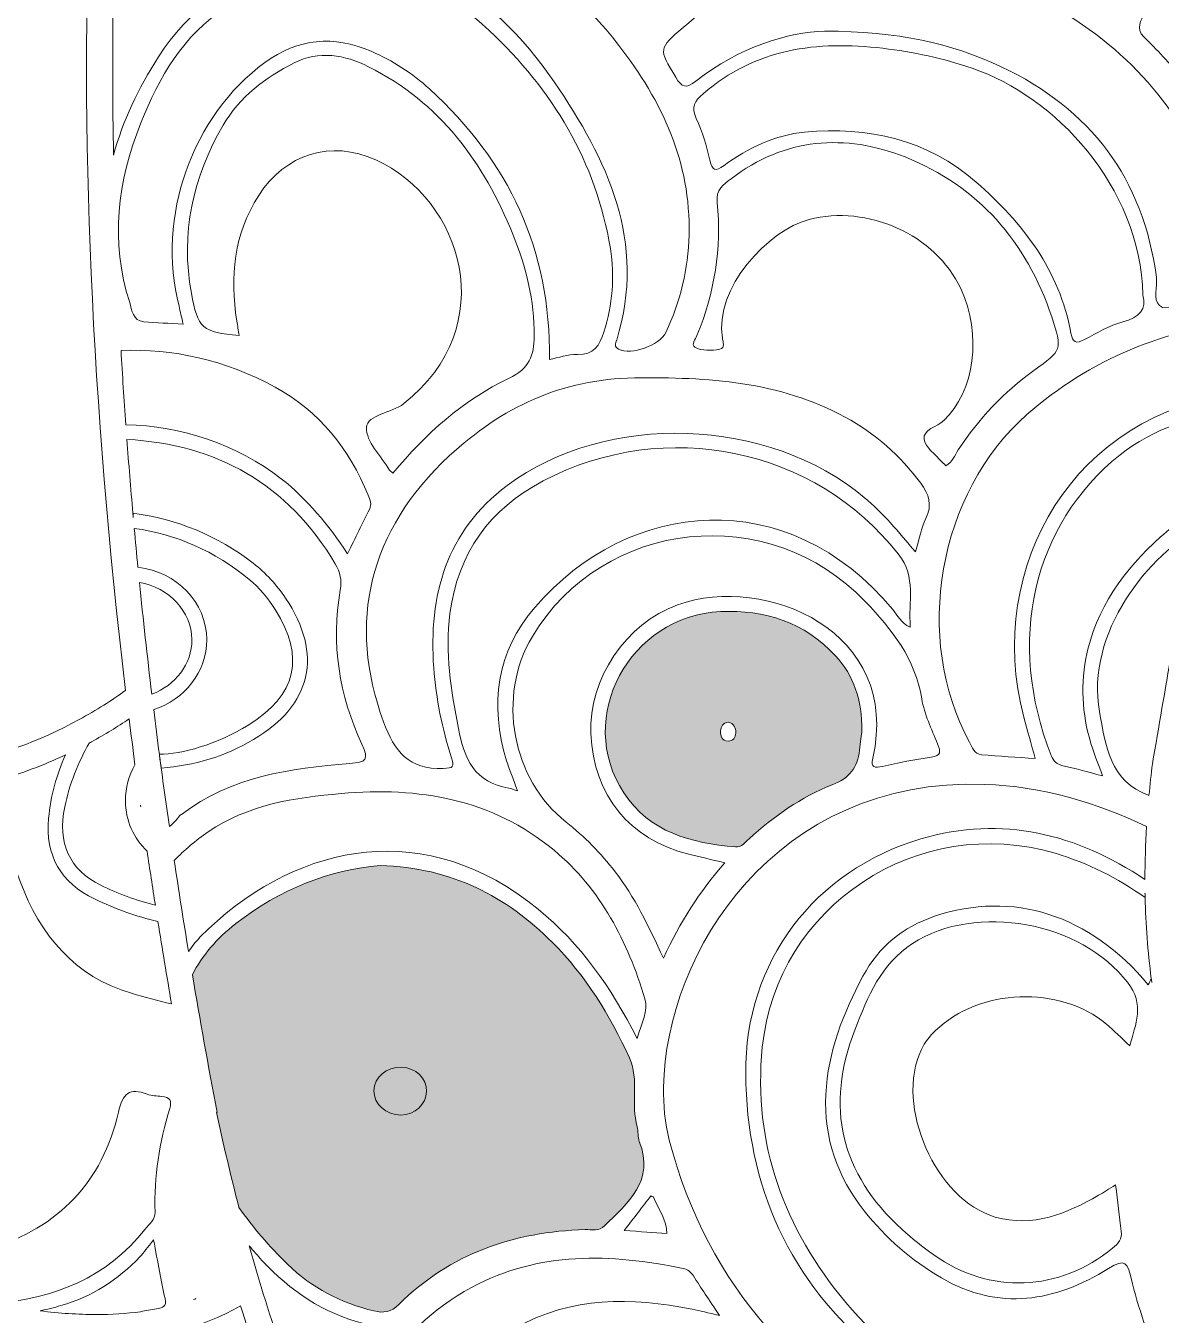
# Model space of a CAD drawing. Extents: x 705 to 2296, y -2914 to -85.
# Drawn here: x 1135.4 to 1508.6, y -2661.2 to -2237.3 of the extents above; entities that cross this region are included whole.
import ezdxf

# ---------------------------------------------------------------- set-up
doc = ezdxf.new("R2010")
doc.units = 0
doc.header["$MEASUREMENT"] = 0
doc.layers.add('Layer 1', color=7, linetype='Continuous')

# ---------------------------------------------------------------- blocks, each defined once
blk = doc.blocks.new('block 6')
at = {"layer": 'Layer 1', "lineweight": 0}
for points, knots in [([(1401.55, -2444.43), (1391.38, -2433.41), (1378.29, -2429.23), (1363.82, -2429.91), (1333.7, -2431.32), (1315.79, -2464.75), (1331.91, -2489.46), (1340.41, -2502.5), (1354.12, -2505.98), (1368.61, -2507.27), (1370.72, -2507.46), (1371.81, -2505.77), (1373.12, -2504.59), (1381.31, -2497.26), (1390.16, -2490.82), (1400.41, -2486.89), (1406.13, -2484.71), (1408.74, -2481.14), (1409.42, -2475.49), (1409.73, -2472.9), (1410.07, -2470.3), (1410.21, -2469.12), (1410.26, -2458.83), (1407.58, -2450.97), (1401.55, -2444.43)], [0, 0, 0, 0, 1, 1, 1, 2, 2, 2, 3, 3, 3, 4, 4, 4, 5, 5, 5, 6, 6, 6, 7, 7, 7, 8, 8, 8, 8]), ([(1366.23, -2472.49), (1364.2, -2472.47), (1363.62, -2470.74), (1363.74, -2469.12), (1363.83, -2467.76), (1364.51, -2466.43), (1366.3, -2466.23), (1368.06, -2466.67), (1368.77, -2468.05), (1368.76, -2469.72), (1368.74, -2471.26), (1367.78, -2472.5), (1366.23, -2472.49)], [0, 0, 0, 0, 1, 1, 1, 2, 2, 2, 3, 3, 3, 4, 4, 4, 4])]:
    blk.add_open_spline(points, degree=3, knots=knots, dxfattribs=at)
blk = doc.blocks.new('block 7')
at = {"layer": 'Layer 1', "lineweight": 0}
for points, knots in [([(1337.02, -2604.05), (1336.43, -2602.61), (1336.77, -2600.82), (1336.34, -2599.28), (1334.22, -2591.87), (1337.08, -2583.93), (1333.79, -2576.64), (1327.41, -2562.56), (1319.41, -2549.57), (1308.42, -2538.61), (1293.32, -2523.58), (1275.62, -2514.05), (1251.89, -2513.41), (1235.34, -2514.64), (1218.86, -2521.22), (1204.4, -2532.49), (1198.12, -2537.38), (1193.34, -2542.99), (1190.13, -2549.26), (1192.63, -2564.13), (1195.33, -2579.21), (1198.24, -2594.52), (1198.24, -2594.52), (1198.11, -2594.54), (1198.11, -2594.54), (1200.37, -2605.26), (1202.81, -2615.64), (1205.41, -2625.74), (1205.41, -2625.74), (1205.41, -2625.76), (1205.42, -2625.76), (1205.42, -2625.76), (1205.42, -2625.77), (1205.42, -2625.77), (1210.06, -2632.37), (1215.41, -2638.59), (1221.41, -2644.45), (1229.35, -2652.19), (1238.95, -2657.22), (1249.8, -2659.81), (1252.97, -2660.57), (1255.46, -2660.21), (1257.98, -2657.71), (1274.92, -2640.92), (1295.8, -2633.74), (1319.27, -2633.07), (1321.44, -2633.01), (1323.85, -2633.65), (1325.62, -2631.86), (1333.25, -2624.19), (1342.29, -2617.08), (1337.02, -2604.05)], [0, 0, 0, 0, 1, 1, 1, 2, 2, 2, 3, 3, 3, 4, 4, 4, 5, 5, 5, 6, 6, 6, 7, 7, 7, 8, 8, 8, 9, 9, 9, 10, 10, 10, 11, 11, 11, 12, 12, 12, 13, 13, 13, 14, 14, 14, 15, 15, 15, 16, 16, 16, 17, 17, 17, 17]), ([(1258.64, -2595.42), (1253.82, -2595.49), (1249.73, -2591.79), (1249.78, -2587.4), (1249.83, -2583), (1253.94, -2579.51), (1258.87, -2579.7), (1263.66, -2579.89), (1267.14, -2583.27), (1267.08, -2587.64), (1267.01, -2591.9), (1263.29, -2595.33), (1258.64, -2595.42)], [0, 0, 0, 0, 1, 1, 1, 2, 2, 2, 3, 3, 3, 4, 4, 4, 4])]:
    blk.add_open_spline(points, degree=3, knots=knots, dxfattribs=at)
blk = doc.blocks.new('block 2')
at = {"layer": 'Layer 1', "true_color": 0x7e82af}
h = blk.add_hatch(color=163, dxfattribs=at)
h.dxf.hatch_style = 2
edge = h.paths.add_edge_path()
edge.add_spline(control_points=[(1401.55, -2444.43), (1391.38, -2433.41), (1378.29, -2429.23), (1363.82, -2429.91), (1333.7, -2431.32), (1315.79, -2464.75), (1331.91, -2489.46), (1340.41, -2502.5), (1354.12, -2505.98), (1368.61, -2507.27), (1370.72, -2507.46), (1371.81, -2505.77), (1373.12, -2504.59), (1381.31, -2497.26), (1390.16, -2490.82), (1400.41, -2486.89), (1406.13, -2484.71), (1408.74, -2481.14), (1409.42, -2475.49), (1409.73, -2472.9), (1410.07, -2470.3), (1410.21, -2469.12), (1410.26, -2458.83), (1407.58, -2450.97), (1401.55, -2444.43)], knot_values=[0, 0, 0, 0, 1, 1, 1, 2, 2, 2, 3, 3, 3, 4, 4, 4, 5, 5, 5, 6, 6, 6, 7, 7, 7, 8, 8, 8, 8], degree=3, periodic=1)
edge = h.paths.add_edge_path()
edge.add_spline(control_points=[(1366.23, -2472.49), (1364.2, -2472.47), (1363.62, -2470.74), (1363.74, -2469.12), (1363.83, -2467.76), (1364.51, -2466.43), (1366.3, -2466.23), (1368.06, -2466.67), (1368.77, -2468.05), (1368.76, -2469.72), (1368.74, -2471.26), (1367.78, -2472.5), (1366.23, -2472.49)], knot_values=[0, 0, 0, 0, 1, 1, 1, 2, 2, 2, 3, 3, 3, 4, 4, 4, 4], degree=3, periodic=1)
h = blk.add_hatch(color=163, dxfattribs=at)
h.dxf.hatch_style = 2
edge = h.paths.add_edge_path()
edge.add_spline(control_points=[(1337.02, -2604.05), (1336.43, -2602.61), (1336.77, -2600.82), (1336.34, -2599.28), (1334.22, -2591.87), (1337.08, -2583.93), (1333.79, -2576.64), (1327.41, -2562.56), (1319.41, -2549.57), (1308.42, -2538.61), (1293.32, -2523.58), (1275.62, -2514.05), (1251.89, -2513.41), (1235.34, -2514.64), (1218.86, -2521.22), (1204.4, -2532.49), (1198.12, -2537.38), (1193.34, -2542.99), (1190.13, -2549.26), (1192.63, -2564.13), (1195.33, -2579.21), (1198.24, -2594.52), (1198.24, -2594.52), (1198.11, -2594.54), (1198.11, -2594.54), (1200.37, -2605.26), (1202.81, -2615.64), (1205.41, -2625.74), (1205.41, -2625.74), (1205.41, -2625.76), (1205.42, -2625.76), (1205.42, -2625.76), (1205.42, -2625.77), (1205.42, -2625.77), (1210.06, -2632.37), (1215.41, -2638.59), (1221.41, -2644.45), (1229.35, -2652.19), (1238.95, -2657.22), (1249.8, -2659.81), (1252.97, -2660.57), (1255.46, -2660.21), (1257.98, -2657.71), (1274.92, -2640.92), (1295.8, -2633.74), (1319.27, -2633.07), (1321.44, -2633.01), (1323.85, -2633.65), (1325.62, -2631.86), (1333.25, -2624.19), (1342.29, -2617.08), (1337.02, -2604.05)], knot_values=[0, 0, 0, 0, 1, 1, 1, 2, 2, 2, 3, 3, 3, 4, 4, 4, 5, 5, 5, 6, 6, 6, 7, 7, 7, 8, 8, 8, 9, 9, 9, 10, 10, 10, 11, 11, 11, 12, 12, 12, 13, 13, 13, 14, 14, 14, 15, 15, 15, 16, 16, 16, 17, 17, 17, 17], degree=3, periodic=1)
edge = h.paths.add_edge_path()
edge.add_spline(control_points=[(1258.64, -2595.42), (1253.82, -2595.49), (1249.73, -2591.79), (1249.78, -2587.4), (1249.83, -2583), (1253.94, -2579.51), (1258.87, -2579.7), (1263.66, -2579.89), (1267.14, -2583.27), (1267.08, -2587.64), (1267.01, -2591.9), (1263.29, -2595.33), (1258.64, -2595.42)], knot_values=[0, 0, 0, 0, 1, 1, 1, 2, 2, 2, 3, 3, 3, 4, 4, 4, 4], degree=3, periodic=1)
h = blk.add_hatch(color=163, dxfattribs=at)
h.dxf.hatch_style = 2
edge = h.paths.add_edge_path()
edge.add_spline(control_points=[(1267.08, -2587.64), (1267.01, -2591.9), (1263.29, -2595.33), (1258.64, -2595.42), (1253.82, -2595.49), (1249.73, -2591.79), (1249.78, -2587.4), (1249.83, -2583), (1253.94, -2579.51), (1258.87, -2579.7), (1263.66, -2579.89), (1267.14, -2583.27), (1267.08, -2587.64)], knot_values=[0, 0, 0, 0, 1, 1, 1, 2, 2, 2, 3, 3, 3, 4, 4, 4, 4], degree=3, periodic=1)
at = {"layer": 'Layer 1', "lineweight": 0}
for points, knots in [([(2257.73, -639.78), (2234.93, -597.81), (2201.23, -557.75), (2160.32, -523.94), (2075.55, -453.89), (1964.94, -394.11), (1840.32, -350.94), (1840.32, -350.94), (1840.32, -350.93), (1840.32, -350.93), (1839.87, -348.96), (1839.3, -346.94), (1838.61, -344.88), (1837.07, -340.33), (1834.39, -333.76), (1828.95, -329.25), (1828.26, -328.68), (1827.55, -328.14), (1826.81, -327.67), (1826.81, -327.67), (1826.81, -327.67), (1826.79, -327.67), (1828.33, -308.78), (1824.73, -289.41), (1816.02, -270), (1811.57, -260.06), (1804.2, -253.12), (1797.06, -246.39), (1791.32, -240.98), (1785.89, -235.87), (1782.26, -229.5), (1781.17, -227.6), (1780.25, -225.55), (1779.27, -223.36), (1778.01, -220.55), (1776.7, -217.64), (1774.93, -214.81), (1767.88, -203.55), (1756.35, -197.47), (1745.08, -194.23), (1745.08, -194.23), (1743.71, -192.18), (1743.71, -192.18), (1701.28, -127.64), (1637.14, -102.84), (1590.8, -93.4), (1549.91, -85.06), (1516.05, -86.83), (1504.18, -87.86), (1504.14, -87.8), (1504.1, -87.77), (1504.08, -87.73), (1504.08, -87.73), (1503.9, -87.89), (1503.9, -87.89), (1502.32, -88.03), (1501.15, -88.15), (1500.45, -88.23), (1499.74, -88.15), (1498.58, -88.03), (1497.01, -87.89), (1497.01, -87.89), (1496.82, -87.73), (1496.82, -87.73), (1496.8, -87.77), (1496.76, -87.8), (1496.71, -87.86), (1484.84, -86.83), (1450.98, -85.06), (1410.1, -93.4), (1363.76, -102.84), (1299.62, -127.64), (1257.21, -192.15), (1257.21, -192.15), (1255.83, -194.23), (1255.83, -194.23), (1244.54, -197.47), (1233.02, -203.55), (1225.97, -214.81), (1224.2, -217.64), (1222.89, -220.55), (1221.62, -223.36), (1220.64, -225.55), (1219.73, -227.6), (1218.64, -229.5), (1215, -235.87), (1209.57, -240.98), (1203.83, -246.39), (1196.7, -253.12), (1189.33, -260.06), (1184.88, -270), (1176.17, -289.41), (1172.56, -308.78), (1174.1, -327.67), (1174.09, -327.67), (1174.09, -327.67), (1174.09, -327.67), (1173.36, -328.14), (1172.64, -328.67), (1171.94, -329.25), (1166.5, -333.76), (1163.83, -340.32), (1162.29, -344.88), (1161.6, -346.94), (1161.03, -348.96), (1160.57, -350.93), (1160.57, -350.93), (1160.57, -350.94), (1160.57, -350.94), (1035.95, -394.11), (925.34, -453.89), (840.57, -523.94), (799.66, -557.75), (765.97, -597.81), (743.17, -639.78), (717.38, -687.2), (705.23, -736.49), (707.06, -786.23), (708.79, -833.12), (721.42, -881.91), (744.63, -931.23), (776.61, -999.19), (827.22, -1064.83), (895.04, -1126.29), (939.72, -1166.8), (989.19, -1202.25), (1037.03, -1236.53), (1082.37, -1269.03), (1129.25, -1302.64), (1171.8, -1340.38), (1249.39, -1409.16), (1300.81, -1475.62), (1328.95, -1543.41), (1325.12, -1549.46), (1321.54, -1556.29), (1318.88, -1563.69), (1317.48, -1563.6), (1315.91, -1563.52), (1314.31, -1563.52), (1308.44, -1563.52), (1302.01, -1564.61), (1300.28, -1570.4), (1299.79, -1572.07), (1299.76, -1573.62), (1299.72, -1574.99), (1299.72, -1575.32), (1299.71, -1575.65), (1299.7, -1575.96), (1299.52, -1579.67), (1298.15, -1583.63), (1295.64, -1587.72), (1294.69, -1589.27), (1293.66, -1590.81), (1292.59, -1592.31), (1291.91, -1593.27), (1291.2, -1594.21), (1290.48, -1595.15), (1283.23, -1604.54), (1274, -1613.07), (1265.02, -1621.38), (1265.02, -1621.38), (1260.92, -1625.17), (1260.92, -1625.17), (1250.6, -1634.74), (1239.94, -1644.64), (1227.93, -1651.26), (1224.55, -1653.15), (1220.44, -1657.48), (1220.14, -1667.47), (1219.42, -1692.03), (1241.26, -1736.34), (1260.82, -1751.22), (1241.97, -1787.05), (1219.46, -1838.09), (1200.22, -1904.9), (1175.44, -1990.97), (1160.75, -2086.12), (1156.58, -2187.73), (1153.08, -2272.74), (1156.98, -2362.49), (1168.18, -2455.79), (1163.65, -2459.11), (1158.65, -2462.26), (1152.93, -2465.39), (1126.52, -2479.87), (1097.89, -2485.02), (1072.31, -2479.92), (1038.1, -2473.12), (1010.95, -2453.43), (991.61, -2421.39), (954.97, -2360.75), (954.3, -2266.43), (972.57, -2204.62), (992.17, -2138.34), (1031.4, -2072.06), (1096.04, -1996), (1100.49, -1990.76), (1104.99, -1985.54), (1109.5, -1980.33), (1133.88, -1952.07), (1159.09, -1922.85), (1176.92, -1889.25), (1201.05, -1843.72), (1206.63, -1795.65), (1192.18, -1757.38), (1192.18, -1757.38), (1181.68, -1729.58), (1181.68, -1729.58), (1181.68, -1729.58), (1184.11, -1759.19), (1184.11, -1759.19), (1187.04, -1794.94), (1172.43, -1827.44), (1159.67, -1848.41), (1139.55, -1881.48), (1111.42, -1909.63), (1084.2, -1936.84), (1072.99, -1948.07), (1061.38, -1959.69), (1050.51, -1971.48), (986.2, -2041.19), (939.51, -2104.75), (907.75, -2165.78), (865.01, -2247.87), (849.52, -2326.23), (861.72, -2398.68), (881.46, -2516.08), (980.8, -2608.54), (1070.48, -2648.09), (1102.71, -2662.3), (1132.76, -2669.48), (1158.32, -2669.48), (1176.87, -2669.48), (1193.05, -2665.7), (1205.97, -2658.08), (1205.97, -2658.09), (1205.97, -2658.09), (1205.97, -2658.09), (1212.84, -2680.03), (1220.66, -2700.47), (1229.34, -2719.23), (1249.6, -2763), (1275.41, -2799.36), (1306.05, -2827.33), (1339.78, -2858.12), (1383.84, -2881.32), (1437.02, -2896.27), (1479.37, -2908.16), (1526.54, -2914.39), (1574.07, -2914.39), (1577.53, -2914.39), (1581.01, -2914.35), (1584.47, -2914.28), (1715.72, -2911.78), (1847.6, -2857.02), (1946.29, -2764.08), (1983.95, -2728.62), (2013.13, -2688.17), (2030.68, -2647.08), (2050.96, -2599.62), (2056.14, -2551.69), (2046.08, -2504.65), (2026.22, -2411.76), (1963.7, -2334.68), (1870.04, -2287.56), (1788.08, -2246.34), (1690.33, -2231.81), (1599.94, -2247.09), (1606.11, -2235.77), (1612.34, -2224.53), (1618.54, -2213.38), (1637.36, -2179.5), (1656.8, -2144.46), (1673.59, -2108.59), (1710.68, -2029.32), (1732.71, -1958.15), (1740.94, -1891.02), (1746.05, -1849.4), (1747.6, -1797.58), (1735.16, -1750.76), (1754.43, -1736.28), (1775.99, -1693.13), (1775.99, -1668.36), (1775.99, -1667.96), (1775.99, -1667.55), (1775.98, -1667.16), (1775.68, -1657.19), (1771.58, -1652.89), (1768.19, -1651), (1756.19, -1644.4), (1745.52, -1634.53), (1735.2, -1624.98), (1735.2, -1624.98), (1731.1, -1621.2), (1731.1, -1621.2), (1719.8, -1610.79), (1708.12, -1600.03), (1700.47, -1587.65), (1697.96, -1583.57), (1696.6, -1579.62), (1696.43, -1575.92), (1696.41, -1575.61), (1696.4, -1575.29), (1696.4, -1574.97), (1696.37, -1573.59), (1696.32, -1572.04), (1695.83, -1570.37), (1694.11, -1564.66), (1687.76, -1563.55), (1681.94, -1563.52), (1679.29, -1556.2), (1675.74, -1549.42), (1671.94, -1543.41), (1700.08, -1475.62), (1751.51, -1409.16), (1829.1, -1340.38), (1871.64, -1302.64), (1918.53, -1269.03), (1963.87, -1236.53), (2011.71, -1202.25), (2061.18, -1166.8), (2105.86, -1126.29), (2173.67, -1064.83), (2224.28, -999.19), (2256.27, -931.23), (2279.48, -881.91), (2292.11, -833.13), (2293.84, -786.23), (2295.67, -736.49), (2283.52, -687.2), (2257.73, -639.78)], [0, 0, 0, 0, 1, 1, 1, 2, 2, 2, 3, 3, 3, 4, 4, 4, 5, 5, 5, 6, 6, 6, 7, 7, 7, 8, 8, 8, 9, 9, 9, 10, 10, 10, 11, 11, 11, 12, 12, 12, 13, 13, 13, 14, 14, 14, 15, 15, 15, 16, 16, 16, 17, 17, 17, 18, 18, 18, 19, 19, 19, 20, 20, 20, 21, 21, 21, 22, 22, 22, 23, 23, 23, 24, 24, 24, 25, 25, 25, 26, 26, 26, 27, 27, 27, 28, 28, 28, 29, 29, 29, 30, 30, 30, 31, 31, 31, 32, 32, 32, 33, 33, 33, 34, 34, 34, 35, 35, 35, 36, 36, 36, 37, 37, 37, 38, 38, 38, 39, 39, 39, 40, 40, 40, 41, 41, 41, 42, 42, 42, 43, 43, 43, 44, 44, 44, 45, 45, 45, 46, 46, 46, 47, 47, 47, 48, 48, 48, 49, 49, 49, 50, 50, 50, 51, 51, 51, 52, 52, 52, 53, 53, 53, 54, 54, 54, 55, 55, 55, 56, 56, 56, 57, 57, 57, 58, 58, 58, 59, 59, 59, 60, 60, 60, 61, 61, 61, 62, 62, 62, 63, 63, 63, 64, 64, 64, 65, 65, 65, 66, 66, 66, 67, 67, 67, 68, 68, 68, 69, 69, 69, 70, 70, 70, 71, 71, 71, 72, 72, 72, 73, 73, 73, 74, 74, 74, 75, 75, 75, 76, 76, 76, 77, 77, 77, 78, 78, 78, 79, 79, 79, 80, 80, 80, 81, 81, 81, 82, 82, 82, 83, 83, 83, 84, 84, 84, 85, 85, 85, 86, 86, 86, 87, 87, 87, 88, 88, 88, 89, 89, 89, 90, 90, 90, 91, 91, 91, 92, 92, 92, 93, 93, 93, 94, 94, 94, 95, 95, 95, 96, 96, 96, 97, 97, 97, 98, 98, 98, 99, 99, 99, 100, 100, 100, 101, 101, 101, 102, 102, 102, 103, 103, 103, 104, 104, 104, 105, 105, 105, 106, 106, 106, 107, 107, 107, 108, 108, 108, 109, 109, 109, 110, 110, 110, 110]), ([(1650.65, -2136.34), (1623.03, -2142.95), (1596.24, -2155.18), (1570.38, -2172.87), (1544.74, -2190.41), (1529.49, -2216.43), (1519.35, -2245.47), (1518.37, -2248.27), (1517.35, -2251.08), (1516.07, -2254.71), (1511.25, -2249.65), (1507.18, -2245.18), (1502.88, -2240.95), (1500.08, -2238.18), (1502.17, -2235.58), (1502.92, -2233.12), (1510.2, -2209.5), (1523.52, -2189.34), (1540.38, -2171.73), (1575.94, -2134.57), (1617.55, -2113.75), (1664.47, -2108.3), (1660.04, -2117.7), (1655.39, -2127.04), (1650.65, -2136.34)], [0, 0, 0, 0, 1, 1, 1, 2, 2, 2, 3, 3, 3, 4, 4, 4, 5, 5, 5, 6, 6, 6, 7, 7, 7, 8, 8, 8, 8]), ([(1164.06, -2230.25), (1169.76, -2223.53), (1176.27, -2217.36), (1183.64, -2211.78), (1200.53, -2198.95), (1220.64, -2198.16), (1237.37, -2196.92), (1278.77, -2196.79), (1307.59, -2214.45), (1330.34, -2243.82), (1344.55, -2262.16), (1354, -2282.24), (1353.39, -2306.01), (1353.1, -2317.22), (1350.63, -2327.98), (1345.74, -2338.13), (1343.68, -2342.41), (1334.36, -2345.67), (1330.24, -2343.65), (1328.63, -2342.86), (1329.28, -2341.71), (1329.61, -2340.63), (1339.51, -2308.3), (1326.6, -2281.41), (1309.08, -2255.8), (1298.8, -2240.79), (1286.26, -2227.97), (1269.39, -2220.37), (1237.04, -2205.79), (1198.37, -2217.24), (1179.02, -2247.49), (1172.34, -2257.93), (1167.27, -2268.7), (1164.21, -2279.82), (1163.9, -2262.88), (1163.85, -2246.35), (1164.06, -2230.25)], [0, 0, 0, 0, 1, 1, 1, 2, 2, 2, 3, 3, 3, 4, 4, 4, 5, 5, 5, 6, 6, 6, 7, 7, 7, 8, 8, 8, 9, 9, 9, 10, 10, 10, 11, 11, 11, 12, 12, 12, 12]), ([(1173.21, -2269.19), (1179.21, -2254.22), (1187.15, -2240.38), (1201.15, -2231.32), (1230.48, -2212.36), (1262.21, -2214.83), (1287.72, -2238.86), (1308.46, -2258.39), (1322.87, -2281.87), (1327.52, -2310.52), (1329.04, -2319.8), (1328.19, -2329), (1325.39, -2338.01), (1324.04, -2342.34), (1322.13, -2345.55), (1316.69, -2345.37), (1313.59, -2345.27), (1310.45, -2346.43), (1307.47, -2346.99), (1308.06, -2311.07), (1294.14, -2281.87), (1268.11, -2258.09), (1262.43, -2252.92), (1255.95, -2248.78), (1248.85, -2245.7), (1236.54, -2240.35), (1224.95, -2241.43), (1213.99, -2249.4), (1190.05, -2266.79), (1178.22, -2300.22), (1185.74, -2329.52), (1186.18, -2331.27), (1186.56, -2333.02), (1187.12, -2335.41), (1182.53, -2335.13), (1178.35, -2334.98), (1174.2, -2334.61), (1170.46, -2334.26), (1170.32, -2330.82), (1169.52, -2328.33), (1163.04, -2308.16), (1165.52, -2288.42), (1173.21, -2269.19)], [0, 0, 0, 0, 1, 1, 1, 2, 2, 2, 3, 3, 3, 4, 4, 4, 5, 5, 5, 6, 6, 6, 7, 7, 7, 8, 8, 8, 9, 9, 9, 10, 10, 10, 11, 11, 11, 12, 12, 12, 13, 13, 13, 14, 14, 14, 14]), ([(1521.1, -2327.08), (1519.7, -2327.29), (1518.31, -2327.54), (1516.9, -2327.58), (1513.75, -2327.66), (1510.65, -2331.73), (1508, -2329.27), (1505.79, -2327.21), (1507.43, -2323.11), (1507.01, -2319.93), (1502.7, -2287.5), (1485.4, -2264.67), (1455.99, -2250.78), (1439.52, -2242.99), (1422.13, -2239.18), (1397.95, -2239.06), (1386.08, -2239.4), (1369.77, -2244.35), (1355.67, -2255.49), (1352.42, -2258.06), (1351.05, -2257.65), (1349, -2254.22), (1343.4, -2244.81), (1343.27, -2244.93), (1351.44, -2237.89), (1370.91, -2221.08), (1393.51, -2212.29), (1419.2, -2214.21), (1440.33, -2215.79), (1460.07, -2222.58), (1478.22, -2234.03), (1502.82, -2249.55), (1519.42, -2270.81), (1527.03, -2298.95), (1528.68, -2305.01), (1529.06, -2311.19), (1529.21, -2317.47), (1529.36, -2323.52), (1526.58, -2326.23), (1521.1, -2327.08)], [0, 0, 0, 0, 1, 1, 1, 2, 2, 2, 3, 3, 3, 4, 4, 4, 5, 5, 5, 6, 6, 6, 7, 7, 7, 8, 8, 8, 9, 9, 9, 10, 10, 10, 11, 11, 11, 12, 12, 12, 13, 13, 13, 13]), ([(1358.01, -2259.67), (1375.22, -2244.71), (1395.46, -2242.2), (1417.04, -2244.72), (1427.09, -2245.9), (1437.01, -2248.04), (1446.48, -2251.29), (1473.52, -2260.58), (1501.62, -2289.69), (1502.61, -2325.84), (1503.93, -2330.56), (1501.4, -2333.17), (1495.94, -2334.68), (1491.54, -2335.88), (1487.42, -2338.29), (1483.34, -2340.46), (1480.61, -2341.93), (1479.5, -2341.54), (1478.94, -2338.41), (1475.2, -2317.7), (1463.01, -2302.05), (1447.8, -2288.71), (1431.75, -2274.63), (1412.1, -2270.36), (1391.39, -2272.28), (1381.83, -2273.16), (1372.81, -2277.48), (1364.89, -2283.23), (1361.95, -2285.36), (1361.1, -2284.89), (1360.26, -2281.53), (1359.1, -2276.84), (1357.77, -2272.12), (1355.77, -2267.76), (1354.06, -2264.01), (1355.18, -2262.13), (1358.01, -2259.67)], [0, 0, 0, 0, 1, 1, 1, 2, 2, 2, 3, 3, 3, 4, 4, 4, 5, 5, 5, 6, 6, 6, 7, 7, 7, 8, 8, 8, 9, 9, 9, 10, 10, 10, 11, 11, 11, 12, 12, 12, 12]), ([(1250.39, -2281.39), (1235.69, -2274.69), (1220.7, -2279.5), (1211.96, -2293.09), (1203.72, -2305.86), (1202.45, -2319.8), (1204.75, -2334.38), (1204.99, -2335.93), (1205.25, -2337.48), (1205.52, -2339.1), (1193.38, -2338.11), (1191.9, -2336.79), (1189.8, -2325.26), (1186.21, -2305.52), (1190.3, -2287.13), (1200.24, -2270.02), (1205.65, -2260.71), (1214.13, -2254.34), (1223.57, -2249.53), (1231.75, -2245.38), (1240.21, -2246.85), (1248.06, -2250.79), (1271.48, -2262.53), (1285.89, -2282.18), (1295.46, -2305.86), (1299.81, -2316.58), (1302.6, -2327.7), (1302.51, -2339.37), (1302.48, -2345.56), (1300.73, -2350.13), (1294.25, -2353.19), (1279.12, -2360.35), (1266.82, -2371.39), (1256.06, -2384.42), (1255.23, -2383.69), (1255.04, -2383.58), (1254.95, -2383.43), (1252.2, -2378.75), (1247.14, -2373.93), (1247.39, -2369.42), (1247.64, -2365.04), (1255.58, -2364.74), (1259.62, -2361.53), (1291.97, -2335.87), (1278.87, -2294.38), (1250.39, -2281.39)], [0, 0, 0, 0, 1, 1, 1, 2, 2, 2, 3, 3, 3, 4, 4, 4, 5, 5, 5, 6, 6, 6, 7, 7, 7, 8, 8, 8, 9, 9, 9, 10, 10, 10, 11, 11, 11, 12, 12, 12, 13, 13, 13, 14, 14, 14, 15, 15, 15, 15]), ([(1355.99, -2339.15), (1361.73, -2325.09), (1364.23, -2310.48), (1362.62, -2295.37), (1362.17, -2291.18), (1364.72, -2289.54), (1367.19, -2287.63), (1384.84, -2274.07), (1404.75, -2272.71), (1424.4, -2280.45), (1448.44, -2289.94), (1464.33, -2308.33), (1472.6, -2332.96), (1476.25, -2343.83), (1475.89, -2344.07), (1466.77, -2350.65), (1456.88, -2357.78), (1448.53, -2366.47), (1441.88, -2376.75), (1440.7, -2378.57), (1439.95, -2380.77), (1437.79, -2381.94), (1437.05, -2381.22), (1436.73, -2380.96), (1436.47, -2380.66), (1434.41, -2378.18), (1431.01, -2375.88), (1430.65, -2373.17), (1430.23, -2370.03), (1434.92, -2369.24), (1437.13, -2367.13), (1447.28, -2357.43), (1449.77, -2338.87), (1442.71, -2323.73), (1434.41, -2305.89), (1411.99, -2296.05), (1392.86, -2301), (1379.29, -2304.5), (1361.62, -2323.65), (1364.34, -2340.01), (1364.54, -2341.23), (1365.38, -2343.26), (1363.49, -2343.63), (1360.77, -2344.16), (1357.73, -2344.29), (1355.27, -2342.97), (1354.03, -2342.29), (1355.48, -2340.38), (1355.99, -2339.15)], [0, 0, 0, 0, 1, 1, 1, 2, 2, 2, 3, 3, 3, 4, 4, 4, 5, 5, 5, 6, 6, 6, 7, 7, 7, 8, 8, 8, 9, 9, 9, 10, 10, 10, 11, 11, 11, 12, 12, 12, 13, 13, 13, 14, 14, 14, 15, 15, 15, 16, 16, 16, 16]), ([(1537.43, -2358.11), (1536.15, -2358.19), (1534.87, -2358.29), (1533.58, -2358.43), (1480.42, -2364.27), (1450.37, -2414.89), (1463.41, -2464.57), (1464.58, -2469.01), (1465.88, -2473.41), (1467.22, -2478.21), (1461.12, -2477.79), (1455.34, -2477.42), (1449.55, -2476.97), (1447.06, -2476.77), (1446.54, -2474.52), (1445.61, -2472.83), (1426.88, -2438.79), (1435.27, -2390.78), (1464.45, -2365.14), (1485.3, -2346.82), (1509.89, -2337.02), (1537.23, -2334.11), (1540.74, -2333.74), (1544.2, -2333.51), (1547.59, -2333.41), (1544.04, -2341.56), (1540.64, -2349.79), (1537.43, -2358.11)], [0, 0, 0, 0, 1, 1, 1, 2, 2, 2, 3, 3, 3, 4, 4, 4, 5, 5, 5, 6, 6, 6, 7, 7, 7, 8, 8, 8, 9, 9, 9, 9]), ([(1166.68, -2344.04), (1183.77, -2343.45), (1200.71, -2347.07), (1217.35, -2356.15), (1231.9, -2364.08), (1241.69, -2376.42), (1247.92, -2391.67), (1248.53, -2393.15), (1249.2, -2394.58), (1248.34, -2396.29), (1246.01, -2400.88), (1243.78, -2405.54), (1241.17, -2410.86), (1234.76, -2401.32), (1227.97, -2392.96), (1219.32, -2386.22), (1204.76, -2374.87), (1186.44, -2368.85), (1168.26, -2368.45), (1167.67, -2360.23), (1167.15, -2352.1), (1166.68, -2344.04)], [0, 0, 0, 0, 1, 1, 1, 2, 2, 2, 3, 3, 3, 4, 4, 4, 5, 5, 5, 6, 6, 6, 7, 7, 7, 7]), ([(1274.58, -2378.73), (1291.75, -2362.79), (1311.42, -2353.4), (1335.43, -2353.09), (1359.51, -2352.78), (1383, -2354.18), (1404.7, -2365.94), (1414.61, -2371.29), (1422.78, -2378.63), (1429.53, -2387.66), (1432.3, -2391.35), (1433.37, -2394.83), (1431.26, -2399.3), (1429.75, -2402.47), (1429.1, -2406.05), (1427.81, -2410.27), (1422.27, -2403.6), (1417.1, -2397.54), (1410.97, -2392.36), (1379.58, -2365.94), (1326.23, -2363.98), (1293.61, -2388.47), (1273.59, -2403.51), (1267.71, -2424.53), (1269.48, -2448.44), (1270.23, -2458.52), (1272.23, -2468.4), (1275.3, -2478.02), (1276.27, -2481.07), (1275.96, -2481.34), (1272.57, -2481.49), (1261.37, -2481.93), (1256.51, -2475.82), (1252.95, -2466.12), (1240.98, -2433.44), (1248.19, -2403.23), (1274.58, -2378.73)], [0, 0, 0, 0, 1, 1, 1, 2, 2, 2, 3, 3, 3, 4, 4, 4, 5, 5, 5, 6, 6, 6, 7, 7, 7, 8, 8, 8, 9, 9, 9, 10, 10, 10, 11, 11, 11, 12, 12, 12, 12]), ([(1524.51, -2395.25), (1518.74, -2397.46), (1513.37, -2400.85), (1508.41, -2405.33), (1496.4, -2416.18), (1486.94, -2428.84), (1483.85, -2445.3), (1481.94, -2455.44), (1482.81, -2465.37), (1486.1, -2475.1), (1486.98, -2477.73), (1487.98, -2480.29), (1489.32, -2483.93), (1484.09, -2482.56), (1480.23, -2481.42), (1476.3, -2480.56), (1474.27, -2480.12), (1473.17, -2479.03), (1472.45, -2477.19), (1457.68, -2439.77), (1466.14, -2401.6), (1495.06, -2378.38), (1505.75, -2369.81), (1520.17, -2364.89), (1535.33, -2363.61), (1531.43, -2374.01), (1527.81, -2384.56), (1524.51, -2395.25)], [0, 0, 0, 0, 1, 1, 1, 2, 2, 2, 3, 3, 3, 4, 4, 4, 5, 5, 5, 6, 6, 6, 7, 7, 7, 8, 8, 8, 9, 9, 9, 9]), ([(1274.81, -2430.53), (1277.45, -2410.58), (1287.79, -2396.22), (1305.44, -2386.94), (1345.74, -2365.75), (1394.99, -2376.26), (1422.16, -2410.96), (1428.27, -2418.77), (1425.41, -2426.45), (1426.12, -2434.98), (1422.92, -2433.69), (1421.95, -2431.1), (1420.4, -2429.23), (1385.72, -2387.52), (1333.46, -2392.77), (1302.8, -2428.4), (1290.07, -2443.2), (1287.82, -2460.47), (1293.4, -2478.93), (1293.86, -2480.47), (1294.5, -2481.95), (1295.05, -2483.47), (1295.58, -2484.94), (1296.11, -2486.4), (1296.98, -2488.81), (1295.33, -2488.28), (1294.77, -2488), (1294.19, -2487.92), (1282.92, -2486.2), (1279.43, -2478.18), (1277.56, -2468.28), (1275.19, -2455.76), (1273.11, -2443.36), (1274.81, -2430.53)], [0, 0, 0, 0, 1, 1, 1, 2, 2, 2, 3, 3, 3, 4, 4, 4, 5, 5, 5, 6, 6, 6, 7, 7, 7, 8, 8, 8, 9, 9, 9, 10, 10, 10, 11, 11, 11, 11]), ([(1182.56, -2500.6), (1181.42, -2492.61), (1180.31, -2484.67), (1179.28, -2476.82), (1179.48, -2478.34), (1179.7, -2479.87), (1179.9, -2481.38), (1190.75, -2480.49), (1200.83, -2477.55), (1210.23, -2471.97), (1229.38, -2460.6), (1233.17, -2444.07), (1220.78, -2425.47), (1217.84, -2421.07), (1214.25, -2417.25), (1210.1, -2413.98), (1198.37, -2404.78), (1185.04, -2399.57), (1170.59, -2397.52), (1170.63, -2398), (1170.67, -2398.47), (1170.71, -2398.95), (1170.67, -2398.47), (1170.62, -2398), (1170.58, -2397.52), (1170.58, -2397.52), (1170.59, -2397.52), (1170.59, -2397.52), (1169.87, -2389.37), (1169.21, -2381.29), (1168.61, -2373.3), (1197.95, -2374.93), (1221.43, -2387.78), (1237.1, -2414.22), (1238.72, -2416.94), (1239.32, -2419.58), (1238.74, -2422.81), (1235.63, -2440.46), (1238.39, -2457.4), (1245.88, -2473.52), (1248.28, -2478.68), (1247.27, -2479.44), (1241.86, -2479.85), (1222.26, -2481.37), (1202.89, -2484.15), (1186.53, -2496.58), (1186.38, -2496.71), (1186.16, -2496.78), (1186.05, -2496.94), (1184.91, -2498.33), (1183.74, -2499.54), (1182.56, -2500.6)], [0, 0, 0, 0, 1, 1, 1, 2, 2, 2, 3, 3, 3, 4, 4, 4, 5, 5, 5, 6, 6, 6, 7, 7, 7, 8, 8, 8, 9, 9, 9, 10, 10, 10, 11, 11, 11, 12, 12, 12, 13, 13, 13, 14, 14, 14, 15, 15, 15, 16, 16, 16, 17, 17, 17, 17]), ([(1301.89, -2438.09), (1325.18, -2399.24), (1379.7, -2393.46), (1411.37, -2426.65), (1420.05, -2435.73), (1427.74, -2445.46), (1429.9, -2458.56), (1430.74, -2463.65), (1433.09, -2468.53), (1435.08, -2473.36), (1436.15, -2475.98), (1436.34, -2477.26), (1432.98, -2477.74), (1427.6, -2478.52), (1422.27, -2479.64), (1416.94, -2480.77), (1414.45, -2481.31), (1413.03, -2481.39), (1413.79, -2478.04), (1423.27, -2436.68), (1378.81, -2417.28), (1349.63, -2427.67), (1332.63, -2433.72), (1320.27, -2452.16), (1321.14, -2470.12), (1322.13, -2490.46), (1333.77, -2504.78), (1353.3, -2509.66), (1356.94, -2510.56), (1360.61, -2511.4), (1365.14, -2512.48), (1356.81, -2522.02), (1350.44, -2531.91), (1344.96, -2543.85), (1340, -2533.08), (1335.53, -2523.7), (1329.08, -2515.42), (1324.35, -2509.33), (1319.06, -2503.87), (1312.99, -2499.1), (1295.07, -2485.07), (1290.14, -2457.72), (1301.89, -2438.09)], [0, 0, 0, 0, 1, 1, 1, 2, 2, 2, 3, 3, 3, 4, 4, 4, 5, 5, 5, 6, 6, 6, 7, 7, 7, 8, 8, 8, 9, 9, 9, 10, 10, 10, 11, 11, 11, 12, 12, 12, 13, 13, 13, 14, 14, 14, 14]), ([(1194.86, -2439.11), (1194.78, -2426.86), (1185, -2416.86), (1172.24, -2415.3), (1171.82, -2411.02), (1171.42, -2406.76), (1171.04, -2402.53), (1184.85, -2404.47), (1197.48, -2410.01), (1208.69, -2419.23), (1212.14, -2422.06), (1214.98, -2425.48), (1217.36, -2429.25), (1227.25, -2444.87), (1224.36, -2457.4), (1208.64, -2467.12), (1198.14, -2473.61), (1186.5, -2476.83), (1179.28, -2476.81), (1178.64, -2471.88), (1178.03, -2466.99), (1177.42, -2462.11), (1187.62, -2458.8), (1194.92, -2449.75), (1194.86, -2439.11)], [0, 0, 0, 0, 1, 1, 1, 2, 2, 2, 3, 3, 3, 4, 4, 4, 5, 5, 5, 6, 6, 6, 7, 7, 7, 8, 8, 8, 8]), ([(1504.58, -2490.34), (1491.69, -2485.84), (1490.28, -2473.78), (1488.3, -2462.79), (1483.67, -2437.22), (1504.31, -2410.8), (1522.63, -2401.56), (1521.98, -2403.75), (1521.34, -2405.92), (1520.73, -2408.1), (1517.76, -2418.78), (1514.69, -2430.67), (1511.96, -2443.42), (1509.89, -2455.59), (1507.8, -2467.76), (1505.72, -2479.92), (1505.29, -2483.36), (1504.91, -2486.83), (1504.58, -2490.34)], [0, 0, 0, 0, 1, 1, 1, 2, 2, 2, 3, 3, 3, 4, 4, 4, 5, 5, 5, 6, 6, 6, 6]), ([(1172.73, -2420.29), (1182.44, -2422.01), (1189.88, -2429.78), (1189.96, -2439.1), (1190.04, -2447.13), (1184.55, -2454.12), (1176.81, -2457.06), (1175.31, -2444.65), (1173.95, -2432.38), (1172.73, -2420.29)], [0, 0, 0, 0, 1, 1, 1, 2, 2, 2, 3, 3, 3, 3]), ([(1410.21, -2469.12), (1410.07, -2470.3), (1409.73, -2472.9), (1409.42, -2475.49), (1408.74, -2481.14), (1406.13, -2484.71), (1400.41, -2486.89), (1390.16, -2490.82), (1381.31, -2497.26), (1373.12, -2504.59), (1371.81, -2505.77), (1370.72, -2507.46), (1368.61, -2507.27), (1354.12, -2505.98), (1340.41, -2502.5), (1331.91, -2489.46), (1315.79, -2464.75), (1333.7, -2431.32), (1363.82, -2429.91), (1378.29, -2429.23), (1391.38, -2433.41), (1401.55, -2444.43), (1407.58, -2450.97), (1410.26, -2458.83), (1410.21, -2469.12)], [0, 0, 0, 0, 1, 1, 1, 2, 2, 2, 3, 3, 3, 4, 4, 4, 5, 5, 5, 6, 6, 6, 7, 7, 7, 8, 8, 8, 8]), ([(1156.29, -2473.06), (1156.29, -2473.06), (1156.29, -2473.05), (1156.29, -2473.05), (1156.5, -2472.95), (1156.72, -2472.84), (1156.93, -2472.72), (1161.44, -2470.25), (1165.54, -2467.77), (1169.33, -2465.19), (1169.96, -2470.21), (1170.61, -2475.26), (1171.27, -2480.31), (1169.27, -2483.78), (1168.14, -2487.79), (1168.15, -2492.11), (1168.15, -2498.6), (1170.85, -2504.41), (1175.27, -2508.7), (1176.14, -2514.6), (1177.03, -2520.5), (1177.96, -2526.42), (1171.45, -2524.81), (1165.64, -2522.6), (1159.99, -2519.86), (1149.72, -2514.86), (1145.72, -2505.87), (1148.18, -2494.09), (1149.74, -2486.58), (1152.48, -2479.57), (1156.29, -2473.06)], [0, 0, 0, 0, 1, 1, 1, 2, 2, 2, 3, 3, 3, 4, 4, 4, 5, 5, 5, 6, 6, 6, 7, 7, 7, 8, 8, 8, 9, 9, 9, 10, 10, 10, 10]), ([(1170.08, -2555.36), (1151.47, -2549.91), (1140.1, -2536.3), (1133.51, -2518.59), (1129.48, -2507.75), (1126.5, -2496.68), (1126.38, -2485.28), (1133.8, -2483.18), (1141.19, -2480.41), (1148.45, -2477), (1146.96, -2480.25), (1145.73, -2483.61), (1144.79, -2487.1), (1143.86, -2490.58), (1143.21, -2494.18), (1142.86, -2497.89), (1141.71, -2510.1), (1146.95, -2519.05), (1157.96, -2524.37), (1164.72, -2527.62), (1171.69, -2530.12), (1178.8, -2531.81), (1180.23, -2540.78), (1181.73, -2549.78), (1183.28, -2558.8), (1178.89, -2557.98), (1174.45, -2556.64), (1170.08, -2555.36)], [0, 0, 0, 0, 1, 1, 1, 2, 2, 2, 3, 3, 3, 4, 4, 4, 5, 5, 5, 6, 6, 6, 7, 7, 7, 8, 8, 8, 9, 9, 9, 9]), ([(1184.18, -2511.71), (1187.45, -2508.33), (1191.15, -2505.18), (1195.35, -2502.31), (1208.46, -2493.32), (1223.74, -2491.06), (1239.04, -2489.71), (1264.53, -2487.48), (1288.59, -2491.4), (1309.02, -2508.38), (1324.47, -2521.24), (1333.22, -2538.31), (1338.84, -2557.19), (1340.04, -2561.2), (1337.82, -2564.99), (1336.36, -2570.28), (1327.72, -2553.22), (1317.61, -2539.05), (1303.8, -2527.74), (1267.24, -2497.77), (1225.94, -2505.64), (1195.45, -2534.14), (1192.91, -2536.51), (1190.72, -2539.01), (1188.87, -2541.6), (1187.21, -2531.54), (1185.65, -2521.58), (1184.18, -2511.71)], [0, 0, 0, 0, 1, 1, 1, 2, 2, 2, 3, 3, 3, 4, 4, 4, 5, 5, 5, 6, 6, 6, 7, 7, 7, 8, 8, 8, 9, 9, 9, 9]), ([(1344.99, -2586.25), (1345.75, -2542.01), (1381.69, -2484.32), (1450.52, -2486.7), (1469.61, -2487.37), (1487.17, -2492.61), (1503.8, -2500.6), (1503.44, -2506.34), (1503.26, -2512.13), (1503.26, -2517.94), (1480.79, -2503.09), (1456.46, -2496.7), (1429.6, -2504.63), (1394.51, -2514.98), (1371.73, -2545.07), (1372.01, -2581.72), (1372.31, -2618.8), (1386.41, -2650.17), (1415.31, -2673.84), (1442.49, -2696.1), (1468.25, -2696.91), (1497.63, -2677.77), (1505.98, -2672.33), (1505.65, -2672.53), (1510.45, -2681.07), (1513.06, -2685.72), (1512.03, -2688.5), (1508.7, -2692.08), (1492.16, -2709.8), (1454.44, -2717.5), (1434.57, -2707.33), (1390.89, -2684.97), (1359.48, -2652.24), (1346.9, -2603.65), (1345.44, -2598), (1344.93, -2592.13), (1344.99, -2586.25)], [0, 0, 0, 0, 1, 1, 1, 2, 2, 2, 3, 3, 3, 4, 4, 4, 5, 5, 5, 6, 6, 6, 7, 7, 7, 8, 8, 8, 9, 9, 9, 10, 10, 10, 11, 11, 11, 12, 12, 12, 12]), ([(1173.16, -2494.09), (1173.14, -2493.91), (1173.11, -2493.74), (1173.09, -2493.56), (1173.1, -2493.62), (1173.11, -2493.69), (1173.12, -2493.75), (1173.14, -2493.86), (1173.15, -2493.98), (1173.16, -2494.09)], [0, 0, 0, 0, 1, 1, 1, 2, 2, 2, 3, 3, 3, 3]), ([(1434.09, -2530.07), (1423.7, -2533.58), (1415.77, -2540.03), (1410.57, -2549.74), (1404.05, -2561.94), (1399.04, -2574.6), (1398.34, -2588.65), (1397.63, -2603.04), (1402.17, -2615.66), (1410.95, -2626.85), (1417.99, -2635.84), (1426.57, -2643.25), (1436.39, -2648.97), (1455.24, -2659.96), (1473.76, -2656.81), (1491.25, -2645.82), (1496.87, -2642.3), (1497.57, -2644.23), (1498.67, -2649.02), (1499.79, -2653.92), (1501.39, -2658.71), (1502.87, -2663.53), (1503.4, -2665.25), (1504.5, -2666.88), (1502.44, -2668.37), (1485.53, -2680.57), (1467.9, -2690.42), (1445.88, -2684.65), (1429.04, -2680.22), (1415.77, -2670.08), (1404.89, -2657), (1384.72, -2632.76), (1374.3, -2604.92), (1377.48, -2573.11), (1382.11, -2526.63), (1428.72, -2496.02), (1473.76, -2509.36), (1484.52, -2512.56), (1494.24, -2517.55), (1503.3, -2523.85), (1503.28, -2523.4), (1503.28, -2522.95), (1503.26, -2522.49), (1503.28, -2522.95), (1503.3, -2523.41), (1503.31, -2523.87), (1503.31, -2523.87), (1503.3, -2523.87), (1503.3, -2523.85), (1503.49, -2532.73), (1504.14, -2541.64), (1505.34, -2550.51), (1505.34, -2550.51), (1505.35, -2550.5), (1505.35, -2550.5), (1505.41, -2550.94), (1505.46, -2551.38), (1505.52, -2551.82), (1505.46, -2551.38), (1505.4, -2550.95), (1505.34, -2550.51), (1505.02, -2551.21), (1504.68, -2551.89), (1504.34, -2552.61), (1485.22, -2529.5), (1459.72, -2521.42), (1434.09, -2530.07)], [0, 0, 0, 0, 1, 1, 1, 2, 2, 2, 3, 3, 3, 4, 4, 4, 5, 5, 5, 6, 6, 6, 7, 7, 7, 8, 8, 8, 9, 9, 9, 10, 10, 10, 11, 11, 11, 12, 12, 12, 13, 13, 13, 14, 14, 14, 15, 15, 15, 16, 16, 16, 17, 17, 17, 18, 18, 18, 19, 19, 19, 20, 20, 20, 21, 21, 21, 22, 22, 22, 22]), ([(1205.42, -2625.77), (1205.42, -2625.77), (1205.42, -2625.76), (1205.42, -2625.76), (1205.41, -2625.76), (1205.41, -2625.74), (1205.41, -2625.74), (1202.81, -2615.64), (1200.37, -2605.26), (1198.11, -2594.54), (1198.11, -2594.54), (1198.24, -2594.52), (1198.24, -2594.52), (1195.33, -2579.21), (1192.63, -2564.13), (1190.13, -2549.26), (1193.34, -2542.99), (1198.12, -2537.38), (1204.4, -2532.49), (1218.86, -2521.22), (1235.34, -2514.64), (1251.89, -2513.41), (1275.62, -2514.05), (1293.32, -2523.58), (1308.42, -2538.61), (1319.41, -2549.57), (1327.41, -2562.56), (1333.79, -2576.64), (1337.08, -2583.93), (1334.22, -2591.87), (1336.34, -2599.28), (1336.77, -2600.82), (1336.43, -2602.61), (1337.02, -2604.05), (1342.29, -2617.08), (1333.25, -2624.19), (1325.62, -2631.86), (1323.85, -2633.65), (1321.44, -2633.01), (1319.27, -2633.07), (1295.8, -2633.74), (1274.92, -2640.92), (1257.98, -2657.71), (1255.46, -2660.21), (1252.97, -2660.57), (1249.8, -2659.81), (1238.95, -2657.22), (1229.35, -2652.19), (1221.41, -2644.45), (1215.41, -2638.59), (1210.06, -2632.37), (1205.42, -2625.77)], [0, 0, 0, 0, 1, 1, 1, 2, 2, 2, 3, 3, 3, 4, 4, 4, 5, 5, 5, 6, 6, 6, 7, 7, 7, 8, 8, 8, 9, 9, 9, 10, 10, 10, 11, 11, 11, 12, 12, 12, 13, 13, 13, 14, 14, 14, 15, 15, 15, 16, 16, 16, 17, 17, 17, 17]), ([(1454.07, -2628.93), (1466.5, -2632.46), (1477.47, -2627.82), (1488.02, -2621.79), (1489.72, -2620.82), (1491.37, -2619.75), (1493.62, -2618.37), (1494.28, -2623.84), (1494.78, -2628.74), (1495.47, -2633.61), (1495.85, -2636.24), (1494.42, -2637.66), (1492.63, -2639.14), (1475.26, -2653.52), (1452.13, -2654.45), (1433.83, -2641.35), (1430.23, -2638.77), (1426.69, -2636.05), (1423.43, -2633.06), (1403.18, -2614.42), (1398.03, -2592.9), (1407.97, -2567.2), (1412.11, -2556.49), (1416.43, -2545.8), (1426.81, -2539.05), (1447.8, -2525.44), (1482.28, -2531.94), (1497.51, -2551.74), (1503.26, -2559.21), (1500.21, -2565.42), (1498.23, -2572.64), (1495.47, -2570.05), (1493.15, -2567.63), (1490.59, -2565.49), (1475.3, -2552.69), (1448.74, -2553.73), (1434.4, -2567.62), (1432.5, -2569.45), (1430.9, -2571.48), (1429.75, -2573.89), (1420.92, -2592.3), (1434.52, -2623.39), (1454.07, -2628.93)], [0, 0, 0, 0, 1, 1, 1, 2, 2, 2, 3, 3, 3, 4, 4, 4, 5, 5, 5, 6, 6, 6, 7, 7, 7, 8, 8, 8, 9, 9, 9, 10, 10, 10, 11, 11, 11, 12, 12, 12, 13, 13, 13, 14, 14, 14, 14]), ([(1182.67, -2593.29), (1179.35, -2604.36), (1177.49, -2615.67), (1177.86, -2627.28), (1177.93, -2629.82), (1175.98, -2631.18), (1174.64, -2632.88), (1161.83, -2649.19), (1144.66, -2655.58), (1125.45, -2657.35), (1125.45, -2657.35), (1125.44, -2657.35), (1125.44, -2657.35), (1109.2, -2654), (1091.82, -2648.37), (1073.85, -2640.44), (1067.77, -2637.76), (1061.65, -2634.84), (1055.52, -2631.66), (1055.14, -2630.83), (1054.77, -2629.98), (1054.44, -2629.11), (1043.32, -2600.53), (1043.91, -2573.02), (1063.66, -2547.94), (1071.63, -2537.81), (1082.45, -2532.41), (1095.28, -2530.83), (1098.97, -2530.38), (1101.6, -2530.91), (1102.74, -2534.87), (1103.87, -2538.72), (1108.47, -2542.24), (1107.17, -2545.52), (1106.32, -2547.67), (1100.45, -2547.73), (1096.9, -2548.92), (1084.66, -2553.04), (1076.03, -2561.1), (1071.93, -2573.38), (1067.01, -2588.08), (1067.42, -2602.86), (1073.51, -2617.15), (1082.06, -2637.2), (1101.9, -2645.97), (1123.68, -2639.3), (1146.15, -2632.41), (1160.56, -2617.43), (1165.82, -2594.47), (1167.24, -2588.26), (1169.39, -2586.3), (1175.31, -2588.58), (1176.76, -2589.14), (1178.47, -2589.14), (1180.08, -2589.26), (1182.79, -2589.46), (1183.44, -2590.71), (1182.67, -2593.29)], [0, 0, 0, 0, 1, 1, 1, 2, 2, 2, 3, 3, 3, 4, 4, 4, 5, 5, 5, 6, 6, 6, 7, 7, 7, 8, 8, 8, 9, 9, 9, 10, 10, 10, 11, 11, 11, 12, 12, 12, 13, 13, 13, 14, 14, 14, 15, 15, 15, 16, 16, 16, 17, 17, 17, 18, 18, 18, 19, 19, 19, 19]), ([(1267.08, -2587.64), (1267.01, -2591.9), (1263.29, -2595.33), (1258.64, -2595.42), (1253.82, -2595.49), (1249.73, -2591.79), (1249.78, -2587.4), (1249.83, -2583), (1253.94, -2579.51), (1258.87, -2579.7), (1263.66, -2579.89), (1267.14, -2583.27), (1267.08, -2587.64)], [0, 0, 0, 0, 1, 1, 1, 2, 2, 2, 3, 3, 3, 4, 4, 4, 4]), ([(1341.74, -2622.43), (1343.33, -2626.35), (1346.1, -2629.86), (1346.04, -2634.39), (1341.77, -2634.07), (1337.48, -2633.75), (1332.1, -2633.34), (1335.5, -2628.93), (1338.2, -2625.43), (1340.84, -2622.01), (1341.4, -2622.26), (1341.68, -2622.3), (1341.74, -2622.43)], [0, 0, 0, 0, 1, 1, 1, 2, 2, 2, 3, 3, 3, 4, 4, 4, 4]), ([(1178.36, -2659.09), (1176.58, -2659.38), (1174.84, -2659.71), (1173.1, -2660.06), (1168.42, -2660.67), (1163.53, -2660.98), (1158.43, -2660.98), (1152.58, -2660.98), (1146.45, -2660.57), (1140.1, -2659.78), (1142.38, -2659.26), (1144.66, -2658.69), (1146.94, -2658.04), (1157.03, -2655.17), (1165.63, -2649.58), (1172.89, -2641.99), (1174.23, -2640.59), (1175.36, -2638.95), (1177.36, -2636.45), (1178.83, -2644.05), (1179.84, -2649.92), (1181.14, -2655.73), (1181.74, -2658.4), (1180.41, -2658.76), (1178.36, -2659.09)], [0, 0, 0, 0, 1, 1, 1, 2, 2, 2, 3, 3, 3, 4, 4, 4, 5, 5, 5, 6, 6, 6, 7, 7, 7, 8, 8, 8, 8]), ([(1219.86, -2673.67), (1215.91, -2662.36), (1212.22, -2650.6), (1208.8, -2638.37), (1210.16, -2639.99), (1211.55, -2641.6), (1213.01, -2643.18), (1222.23, -2653.14), (1233.12, -2660.57), (1246.48, -2663.91), (1249.7, -2664.71), (1250.83, -2665.46), (1248.44, -2668.9), (1240.52, -2680.26), (1237.17, -2681.5), (1224.21, -2675.79), (1222.71, -2675.14), (1221.28, -2674.41), (1219.86, -2673.67)], [0, 0, 0, 0, 1, 1, 1, 2, 2, 2, 3, 3, 3, 4, 4, 4, 5, 5, 5, 6, 6, 6, 6]), ([(1239.32, -2721.08), (1239.41, -2720.28), (1239.51, -2719.47), (1239.63, -2718.66), (1243.52, -2690.06), (1255.63, -2666.3), (1281.92, -2652.09), (1304.05, -2640.12), (1327.68, -2640.9), (1351.51, -2645.87), (1352.99, -2646.18), (1354, -2647.06), (1354.81, -2648.31), (1357.33, -2652.17), (1359.89, -2656.01), (1363.36, -2661.26), (1359.56, -2660.4), (1357.02, -2659.77), (1354.45, -2659.26), (1334.42, -2655.24), (1314.82, -2654.94), (1296.27, -2665.45), (1288.51, -2669.85), (1282.64, -2676.25), (1277.7, -2683.32), (1262.9, -2704.54), (1258.36, -2728.48), (1259.79, -2753.95), (1259.89, -2755.7), (1260.05, -2757.41), (1260.26, -2759.12), (1252.76, -2747.24), (1245.78, -2734.58), (1239.32, -2721.08)], [0, 0, 0, 0, 1, 1, 1, 2, 2, 2, 3, 3, 3, 4, 4, 4, 5, 5, 5, 6, 6, 6, 7, 7, 7, 8, 8, 8, 9, 9, 9, 10, 10, 10, 11, 11, 11, 11]), ([(1191.26, -2655.77), (1191.02, -2655.86), (1190.77, -2655.95), (1190.52, -2656.02), (1190.77, -2655.94), (1191.02, -2655.85), (1191.26, -2655.76), (1191.26, -2655.76), (1191.26, -2655.77), (1191.26, -2655.77)], [0, 0, 0, 0, 1, 1, 1, 2, 2, 2, 3, 3, 3, 3])]:
    blk.add_open_spline(points, degree=3, knots=knots, dxfattribs=at)
at = {"layer": 'Layer 1'}
for name in ['block 6', 'block 7']:
    blk.add_blockref(name, (0, 0), dxfattribs=at)

msp = doc.modelspace()

# ---------------------------------------------------------------- block references
at = {"layer": 'Layer 1'}
msp.add_blockref('block 2', (0, 0), dxfattribs=at)

doc.saveas('drawing.dxf')
